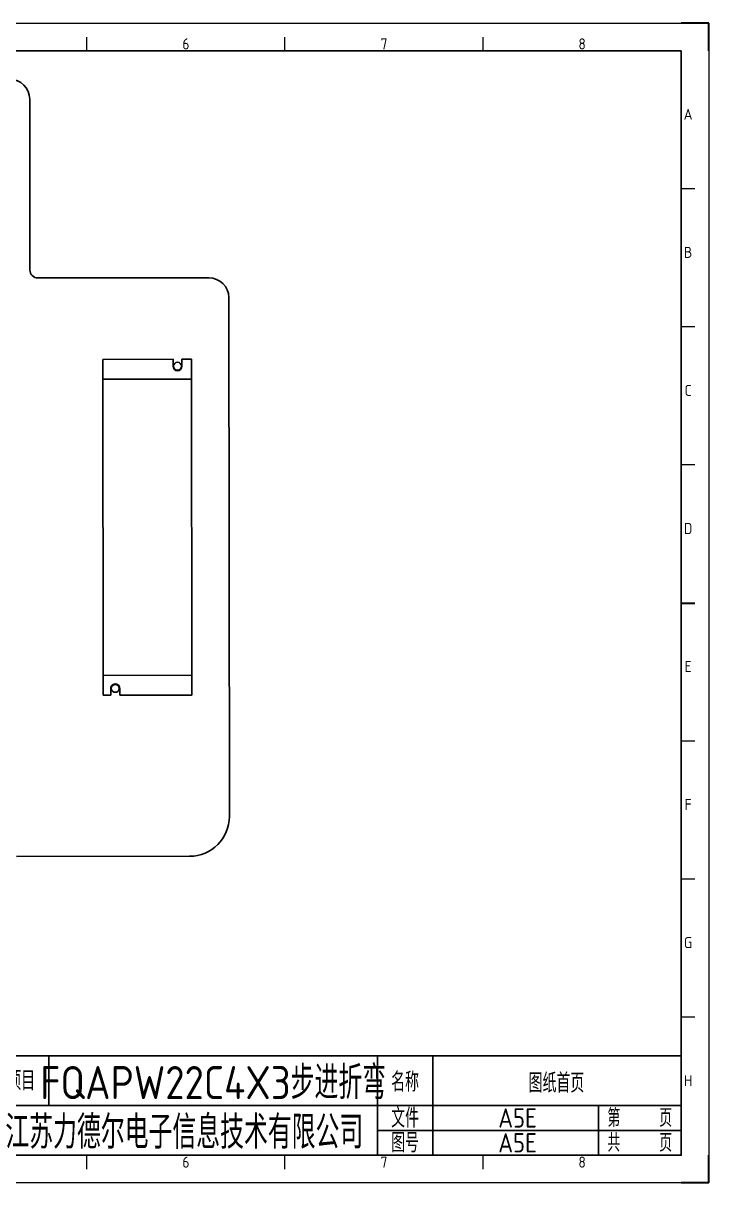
# Model space of a CAD drawing. Header units: millimetres. Extents: x -1494 to 5708, y 2764 to 5210.
# Drawn here: x 5460.1 to 5708.4, y 4527.9 to 4947.9 of the extents above; entities that cross this region are included whole.
import ezdxf
from ezdxf.enums import TextEntityAlignment as Align

# ---------------------------------------------------------------- set-up
doc = ezdxf.new("R2010")
doc.units = ezdxf.units.MM
doc.layers.add('5', color=7, linetype='Continuous', true_color=0xffffff)
for name, color, linetype in [('AE_BOR', 1, 'Continuous'), ('XREF', 7, 'Continuous'), ('图框_标题栏属性', 1, 'Continuous'), ('图框_标题栏文字', 6, 'Continuous')]:
    doc.layers.add(name, color=color, linetype=linetype)
doc.styles.add('ACGBTS', font='ISOCP.SHX')
doc.styles.add('工程字', font='gbenor.shx', dxfattribs={"bigfont": 'gbcbig.shx'})

# ---------------------------------------------------------------- blocks, each defined once
blk = doc.blocks.new('Border')
for p, q in [((584, 410), (10, 410)), ((584, 10), (584, 410)), ((10, 10), (584, 10))]:
    blk.add_line(p, q)
at = {"layer": 'AE_BOR', "color": 1, "lineweight": 15}
for p, q in [((0, 420), (594, 420)), ((594, 420), (594, 0)), ((368.75, 410), (368.75, 415)), ((440.5, 410), (440.5, 415)), ((512.25, 410), (512.25, 415)), ((589, 360), (584, 360)), ((589, 310), (584, 310)), ((589, 260), (584, 260)), ((589, 160), (584, 160)), ((589, 110), (584, 110)), ((589, 60), (584, 60)), ((368.75, 5), (368.75, 10)), ((440.5, 5), (440.5, 10)), ((512.25, 5), (512.25, 10)), ((594, 0), (0, 0))]:
    blk.add_line(p, q, dxfattribs=at)
at = {"layer": 'AE_BOR', "color": 1, "lineweight": 30}
for p, q in [((594, 420), (584, 420)), ((594, 410), (594, 420)), ((584, 210), (589, 210)), ((594, 0), (594, 10)), ((594, 0), (584, 0))]:
    blk.add_line(p, q, dxfattribs=at)
at = {"layer": 'AE_BOR', "color": 1, "lineweight": 15, "style": 'ACGBTS'}
for s, p in [('6', (404.625, 412.5)), ('7', (476.375, 412.5)), ('8', (548.125, 412.5)), ('A', (586.5, 387)), ('B', (586.5, 337)), ('C', (586.5, 287)), ('D', (586.5, 237)), ('E', (586.5, 187)), ('F', (586.5, 137)), ('G', (586.5, 87)), ('H', (586.5, 37)), ('6', (404.625, 7.5)), ('7', (476.375, 7.5)), ('8', (548.125, 7.5))]:
    blk.add_text(s, height=4, dxfattribs=at).set_placement(p, align=Align.MIDDLE)
blk = doc.blocks.new('TITLE3')
for p, q in [((-309, 0), (-309, 36)), ((-289, 0), (-289, 36)), ((-249, 0), (-249, 36)), ((-249, 0), (-249, 36)), ((-249, 0), (-249, 36)), ((-229, 36), (-229, 27)), ((-110, 0), (-110, 36)), ((-90, 0), (-90, 36)), ((-309, 27), (-249, 27)), ((-229, 27), (-229, 18)), ((-309, 18), (-248.01, 18)), ((-249, 18), (0, 18)), ((-30, 0), (-30, 18)), ((-309, 9), (-249, 9)), ((-110, 9), (0, 9)), ((-289, 4.18), (-289, 4.18)), ((-289, 4.18), (-289, 4.18))]:
    blk.add_line(p, q)
blk.add_lwpolyline([(-309, 36), (-574, 36), (-574, 0), (-309, 0)], close=True)
blk.add_lwpolyline([(-309, 0), (0, 0), (0, 36), (-309, 36)])
at = {"layer": '图框_标题栏属性', "style": '工程字'}
for tag, height, p in [('版本', 7, (-271.17, 31.5)), ('项目', 12, (-169.5, 27)), ('名称', 7, (-45.16, 26.53)), ('日期', 7, (-271.17, 22.5)), ('制图', 7, (-271.33, 13.69)), ('文件', 7, (-59.26, 13.5)), ('页数', 7, (-15, 13.5)), ('公司名称', 12, (-179.94, 9)), ('审核', 7, (-270.7, 4.72)), ('图号', 7, (-59.26, 4.5)), ('总数', 7, (-15, 4.5))]:
    blk.add_attdef(tag, text='', height=height, dxfattribs=at).set_placement(p, align=Align.MIDDLE)
at = {"layer": '图框_标题栏文字', "style": '工程字'}
for s, height, p in [('版本', 7, (-298.29, 31.5)), ('项目', 7, (-239, 27)), ('名称', 7, (-100, 26.53)), ('日期', 7, (-298.29, 22.5)), ('制图', 7, (-298.51, 13.69)), ('文件', 7, (-100, 13.5)), ('第    页', 6.5, (-15, 13.5)), ('审核', 7, (-298.37, 5.01)), ('图号', 7, (-100, 4.5)), ('共    页', 6.5, (-15, 4.5))]:
    blk.add_text(s, height=height, dxfattribs=at).set_placement(p, align=Align.MIDDLE_CENTER)

msp = doc.modelspace()

# ---------------------------------------------------------------- linework, layer by layer
at = {"layer": '5', "color": 11}
for p, q in [((5462.46, 4920.45), (5462.53, 4858.53)), ((5465.42, 4855.65), (5527.34, 4855.72)), ((5534.54, 4848.53), (5534.76, 4660.61)), ((5457.73, 4646.12), (5520.38, 4646.2))]:
    msp.add_line(p, q, dxfattribs=at)
at = {"layer": '5', "color": 252}
for p, q in [((5488.98, 4826.18), (5514.36, 4826.21)), ((5488.99, 4818.98), (5488.98, 4826.18)), ((5514.36, 4826.21), (5514.36, 4823.69)), ((5517.6, 4826.21), (5521.02, 4826.22)), ((5517.6, 4826.21), (5517.6, 4823.69)), ((5521.02, 4826.22), (5521.03, 4819.02)), ((5521.03, 4819.02), (5488.99, 4818.98)), ((5489.11, 4711.7), (5488.99, 4818.98)), ((5521.03, 4819.02), (5521.15, 4711.74)), ((5521.15, 4711.74), (5489.11, 4711.7)), ((5489.12, 4704.5), (5489.11, 4711.7)), ((5521.15, 4711.74), (5521.16, 4704.54)), ((5491.82, 4704.5), (5489.12, 4704.5)), ((5491.82, 4707.02), (5491.82, 4704.5)), ((5495.06, 4707.03), (5495.06, 4704.51)), ((5521.16, 4704.54), (5495.06, 4704.51))]:
    msp.add_line(p, q, dxfattribs=at)
at = {"layer": '5', "color": 11}
for centre in [(5515.98, 4823.69), (5493.44, 4707.02)]:
    msp.add_circle(centre, 1.44, dxfattribs=at)
for centre, radius, start, end in [((5455.26, 4920.44), 7.2, 0.0657, 90.0657), ((5527.34, 4848.52), 7.2, 0.0657, 90.0657), ((5520.36, 4660.6), 14.4, 270.0657, 0.0657)]:
    msp.add_arc(centre, radius, start, end, dxfattribs=at)
at = {"layer": '5', "color": 11, "extrusion": (0, 0, -1)}
msp.add_arc((-5465.41, 4858.53), 2.88, 269.9343, 359.9343, dxfattribs=at)
at = {"layer": '5', "color": 252, "extrusion": (0, 0, -1)}
for centre, start, end in [((-5515.98, 4823.69), 179.9343, 359.9343), ((-5493.44, 4707.02), 359.9343, 179.9343)]:
    msp.add_arc(centre, 1.62, start, end, dxfattribs=at)

# ---------------------------------------------------------------- block references
at = {"layer": 'XREF'}
msp.add_blockref('Border', (5114.39, 4527.93), dxfattribs=at)
msp.add_blockref('TITLE3', (5698.39, 4537.93), dxfattribs=at).add_auto_attribs({'文件': 'A5E', '图号': 'A5E', '名称': '图纸首页', '公司名称': '江苏力德尔电子信息技术有限公司', '项目': 'FQAPW22C4X3步进折弯', '版本': 'AB'})

doc.saveas('drawing.dxf')
